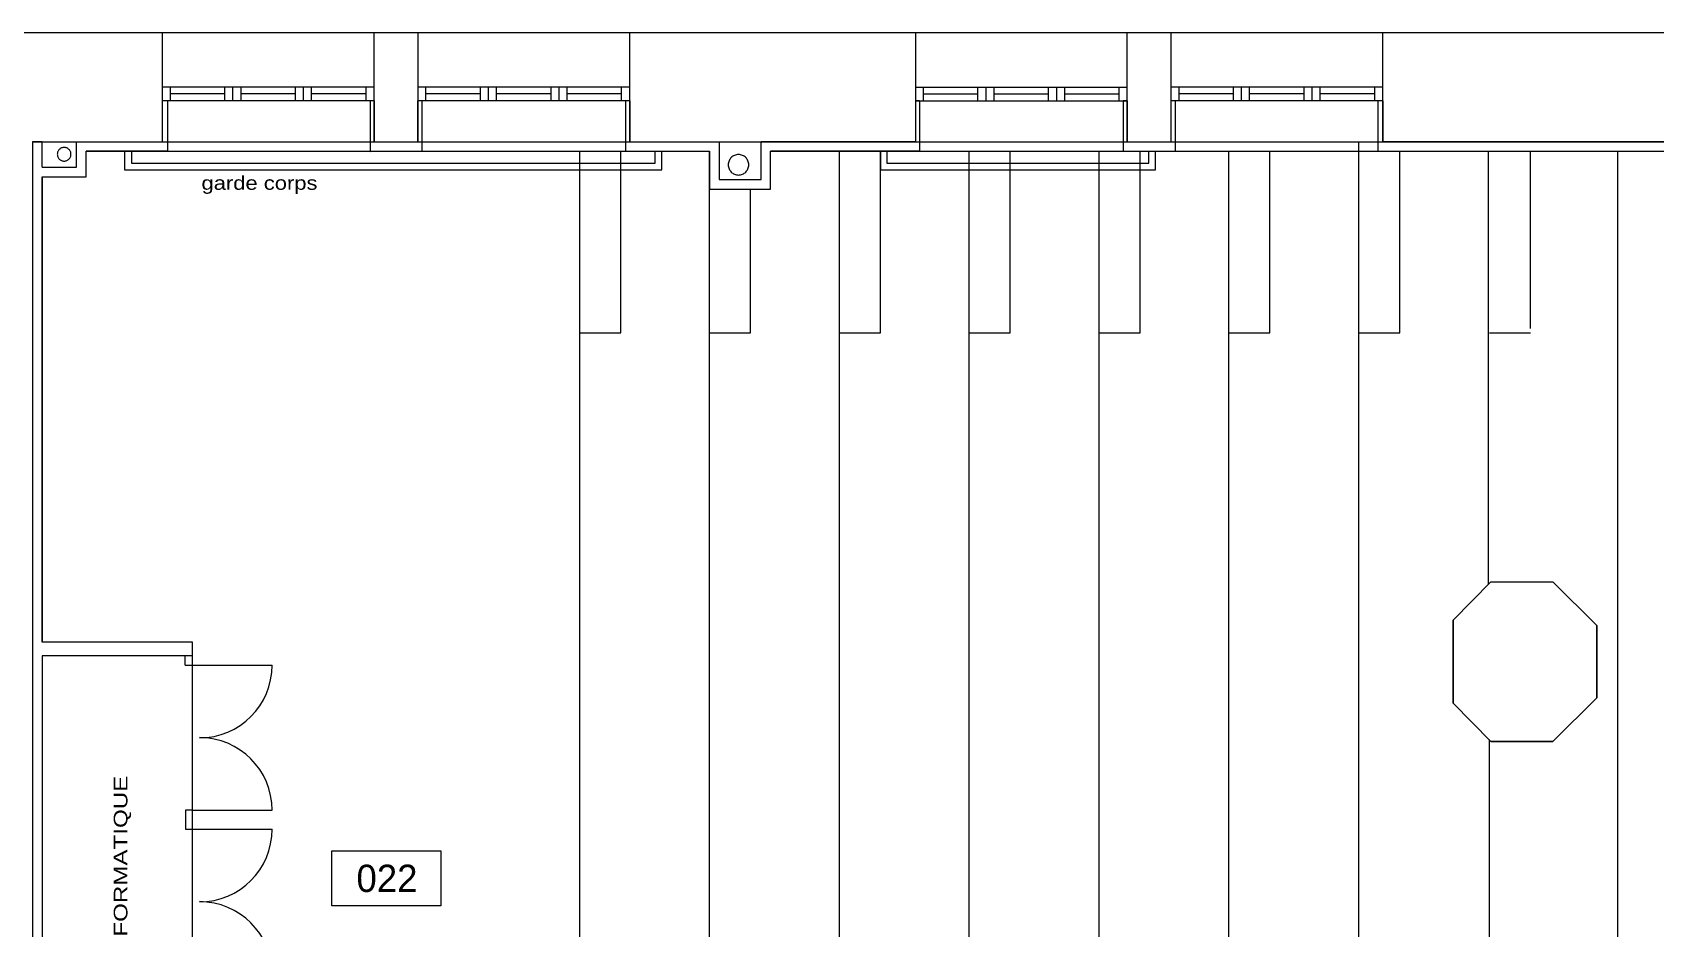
# Model space of a CAD drawing. Extents: x -18.2 to 35.5, y -12.6 to 10.1.
# Drawn here: x 12.49 to 24.36, y 1.49 to 8.05 of the extents above; entities that cross this region are included whole.
import ezdxf

# ---------------------------------------------------------------- set-up
doc = ezdxf.new("R2010")
doc.units = 0
doc.header["$MEASUREMENT"] = 0
doc.linetypes.add('AXES', pattern=[50.8, 31.75, -6.35, 6.35, -6.35])
doc.linetypes.add('TRAIT_PLEIN', pattern=[0])
for name, color, linetype in [('CLOISENT', 2, 'AXES'), ('ESCALIERS', 3, 'TRAIT_PLEIN'), ('MURSENT', 7, 'TRAIT_PLEIN'), ('PORTE', 3, 'TRAIT_PLEIN'), ('SPACES', 140, 'TRAIT_PLEIN'), ('TEXTES', 6, 'TRAIT_PLEIN'), ('VITRE', 1, 'TRAIT_PLEIN')]:
    doc.layers.add(name, color=color, linetype=linetype)

msp = doc.modelspace()

# ---------------------------------------------------------------- linework, layer by layer
at = {"layer": 'CLOISENT'}
for p, q in [((13.478, 7.553), (13.439, 7.553)), ((13.439, 7.553), (13.439, 7.253)), ((13.478, 7.553), (13.478, 7.183)), ((14.989, 7.552), (14.959, 7.552)), ((14.959, 7.552), (14.959, 7.182)), ((14.989, 7.552), (14.989, 7.253)), ((15.339, 7.552), (15.309, 7.552)), ((15.309, 7.253), (15.309, 7.552)), ((15.339, 7.552), (15.339, 7.182)), ((16.859, 7.553), (16.828, 7.553)), ((16.828, 7.553), (16.828, 7.183)), ((16.859, 7.553), (16.859, 7.253)), ((18.979, 7.553), (18.949, 7.553)), ((18.949, 7.553), (18.949, 7.253)), ((18.979, 7.553), (18.979, 7.183)), ((20.499, 7.553), (20.469, 7.553)), ((20.469, 7.553), (20.469, 7.183)), ((20.499, 7.553), (20.499, 7.253)), ((20.849, 7.553), (20.819, 7.553)), ((20.819, 7.553), (20.819, 7.253)), ((20.849, 7.553), (20.849, 7.183)), ((22.369, 7.553), (22.333, 7.553)), ((22.333, 7.553), (22.333, 7.183)), ((22.369, 7.553), (22.369, 7.253)), ((12.559, 7.253), (12.489, 7.253)), ((12.489, 7.253), (12.489, -0.241)), ((12.559, 7.066), (12.559, 7.253)), ((12.811, 7.066), (12.811, 7.253)), ((12.811, 7.253), (13.439, 7.253)), ((14.989, 7.253), (15.309, 7.253)), ((16.859, 7.253), (17.514, 7.253)), ((17.514, 7.253), (17.514, 6.976)), ((17.82, 6.976), (17.82, 7.253)), ((18.949, 7.253), (17.82, 7.253)), ((20.499, 7.253), (20.819, 7.253)), ((24.449, 7.253), (22.369, 7.253)), ((12.881, 6.996), (12.882, 7.183)), ((13.478, 7.183), (12.882, 7.183)), ((13.478, 7.183), (14.959, 7.182)), ((15.339, 7.182), (14.959, 7.182)), ((15.343, 7.183), (16.828, 7.183)), ((16.828, 7.183), (17.443, 7.183)), ((17.443, 7.183), (17.444, 6.906)), ((17.89, 6.906), (17.89, 7.183)), ((18.979, 7.183), (17.89, 7.183)), ((18.979, 7.183), (20.469, 7.183)), ((20.469, 7.183), (20.849, 7.183)), ((20.849, 7.183), (22.333, 7.183)), ((22.333, 7.183), (24.48, 7.183)), ((12.559, 7.066), (12.811, 7.066)), ((12.559, 6.996), (12.881, 6.996)), ((12.559, 6.996), (12.559, 3.588)), ((17.444, 6.906), (17.89, 6.906)), ((17.514, 6.976), (17.82, 6.976)), ((13.659, 3.588), (12.559, 3.588)), ((13.659, 3.42), (13.659, 3.588)), ((13.606, 3.489), (12.559, 3.488)), ((12.559, 3.488), (12.559, -0.141)), ((13.606, 3.42), (13.606, 3.489)), ((13.606, 3.42), (13.659, 3.42)), ((13.659, 2.358), (13.609, 2.358)), ((13.609, 2.358), (13.609, 2.219)), ((13.659, 2.219), (13.659, 2.358)), ((13.609, 2.219), (13.659, 2.219))]:
    msp.add_line(p, q, dxfattribs=at)
for centre, major_axis in [((12.721, 7.161), (-0.0354, 0.0354)), ((17.655, 7.084), (-0.053, 0.053))]:
    msp.add_ellipse(centre, major_axis=major_axis, ratio=1, start_param=-0.785398, end_param=5.497787, dxfattribs=at)
at = {"layer": 'ESCALIERS'}
for p, q in [((13.163, 7.183), (13.163, 7.047)), ((13.213, 7.183), (13.213, 7.097)), ((17.045, 7.097), (17.045, 7.183)), ((17.095, 7.047), (17.095, 7.183)), ((18.693, 7.183), (18.693, 7.047)), ((18.741, 7.183), (18.741, 7.097)), ((20.657, 7.097), (20.657, 7.183)), ((20.707, 7.047), (20.707, 7.183)), ((13.163, 7.047), (17.095, 7.047)), ((13.213, 7.097), (17.045, 7.097)), ((18.693, 7.047), (20.707, 7.047)), ((18.741, 7.097), (20.657, 7.097)), ((13.659, 3.488), (13.559, 3.488))]:
    msp.add_line(p, q, dxfattribs=at)
at = {"layer": 'MURSENT'}
for p, q in [((6.911, 8.053), (31.84, 8.053)), ((13.439, 8.053), (13.439, 7.253)), ((14.989, 7.253), (14.989, 8.053)), ((15.309, 8.053), (15.309, 7.253)), ((16.859, 7.253), (16.859, 8.053)), ((18.949, 8.053), (18.949, 7.253)), ((20.499, 7.253), (20.499, 8.053)), ((20.819, 8.053), (20.819, 7.253)), ((22.369, 7.253), (22.369, 8.053)), ((12.489, 7.253), (13.439, 7.253)), ((13.439, 7.253), (14.989, 7.253)), ((14.989, 7.253), (15.309, 7.253)), ((15.309, 7.253), (16.859, 7.253)), ((16.859, 7.253), (18.949, 7.253)), ((18.949, 7.253), (20.499, 7.253)), ((20.499, 7.253), (20.819, 7.253)), ((20.819, 7.253), (22.369, 7.253)), ((22.193, -10.407), (22.193, 7.253)), ((22.363, 7.253), (24.45, 7.253)), ((22.369, 7.253), (24.449, 7.253)), ((16.493, -10.401), (16.493, 7.183)), ((16.793, 5.853), (16.793, 7.183)), ((17.443, -10.407), (17.443, 7.183)), ((18.393, -10.407), (18.393, 7.183)), ((18.693, 5.853), (18.693, 7.183)), ((19.343, -10.407), (19.343, 7.183)), ((19.643, 5.853), (19.643, 7.183)), ((20.293, -10.407), (20.293, 7.183)), ((20.593, 5.853), (20.593, 7.183)), ((21.243, -10.407), (21.243, 7.183)), ((21.543, 5.853), (21.543, 7.183)), ((22.493, 5.853), (22.493, 7.183)), ((23.143, 4.014), (23.143, 7.183)), ((23.449, 5.886), (23.449, 7.183)), ((24.089, -10.407), (24.089, 7.183)), ((17.743, 5.853), (17.743, 6.906)), ((16.493, 5.853), (16.793, 5.853)), ((17.443, 5.853), (17.743, 5.853)), ((18.393, 5.853), (18.693, 5.853)), ((19.343, 5.853), (19.643, 5.853)), ((20.293, 5.853), (20.593, 5.853)), ((21.243, 5.853), (21.543, 5.853)), ((22.193, 5.853), (22.493, 5.853)), ((23.149, 5.853), (23.449, 5.853)), ((22.884, 3.749), (23.16, 4.031)), ((22.884, 3.749), (23.16, 4.031)), ((23.16, 4.031), (23.614, 4.031)), ((23.16, 4.031), (23.614, 4.031)), ((23.614, 4.031), (23.934, 3.711)), ((23.614, 4.031), (23.934, 3.711)), ((22.884, 3.749), (22.884, 3.143)), ((22.884, 3.143), (22.884, 3.749)), ((23.934, 3.181), (23.934, 3.711)), ((23.934, 3.711), (23.934, 3.181)), ((22.884, 3.143), (23.16, 2.861)), ((23.16, 2.861), (22.884, 3.143)), ((23.614, 2.861), (23.934, 3.181)), ((23.934, 3.181), (23.614, 2.861)), ((23.149, -6.118), (23.149, 2.876)), ((23.16, 2.861), (23.614, 2.861)), ((23.614, 2.861), (23.16, 2.861))]:
    msp.add_line(p, q, dxfattribs=at)
at = {"layer": 'PORTE'}
for p, q in [((13.659, 3.42), (14.243, 3.42)), ((13.659, 2.358), (14.243, 2.358)), ((13.659, 2.219), (14.243, 2.219))]:
    msp.add_line(p, q, dxfattribs=at)
for centre, major_axis in [((13.711, 3.42), (0.376, 0.376)), ((13.711, 2.358), (-0.376, 0.376)), ((13.711, 2.219), (0.376, 0.376)), ((13.711, 1.157), (-0.376, 0.376))]:
    msp.add_ellipse(centre, major_axis=major_axis, ratio=1, start_param=3.926991, end_param=5.497787, dxfattribs=at)
at = {"layer": 'SPACES'}
for points in [[(12.559, 6.996), (12.881, 6.996), (12.882, 7.183), (17.443, 7.183), (17.443, 6.906), (17.89, 6.906), (17.89, 7.183), (28.533, 7.183)], [(28.473, -10.407), (18.202, -10.407), (18.202, -10.108), (17.849, -10.108), (17.849, -10.407), (12.553, -10.407), (12.553, -4.205), (13.659, -4.205), (13.659, -4.185), (14.709, -4.185), (14.709, -4.205), (16.49, -4.205), (16.49, 0.891), (14.709, 0.891), (14.709, -0.161), (13.66, -0.161), (13.659, 3.588), (12.559, 3.588), (12.559, 6.996)]]:
    msp.add_lwpolyline(points, dxfattribs=at)
at = {"layer": 'TEXTES'}
msp.add_lwpolyline([(14.679, 2.06), (15.478, 2.06), (15.478, 1.658), (14.679, 1.658)], close=True, dxfattribs=at)
at = {"layer": 'VITRE'}
for p, q in [((14.99, 7.653), (13.439, 7.653)), ((13.498, 7.553), (13.498, 7.653)), ((13.897, 7.603), (13.498, 7.603)), ((13.897, 7.553), (13.897, 7.653)), ((13.956, 7.553), (13.956, 7.653)), ((14.015, 7.553), (14.015, 7.653)), ((14.414, 7.603), (14.015, 7.603)), ((14.414, 7.553), (14.414, 7.653)), ((14.473, 7.553), (14.473, 7.653)), ((14.532, 7.553), (14.532, 7.653)), ((14.93, 7.603), (14.532, 7.603)), ((14.93, 7.553), (14.93, 7.653)), ((16.86, 7.653), (15.309, 7.653)), ((15.368, 7.553), (15.368, 7.653)), ((15.767, 7.603), (15.368, 7.603)), ((15.767, 7.553), (15.767, 7.653)), ((15.826, 7.553), (15.826, 7.653)), ((15.885, 7.553), (15.885, 7.653)), ((16.284, 7.603), (15.885, 7.603)), ((16.284, 7.553), (16.284, 7.653)), ((16.343, 7.553), (16.343, 7.653)), ((16.402, 7.553), (16.402, 7.653)), ((16.8, 7.603), (16.402, 7.603)), ((16.8, 7.553), (16.8, 7.653)), ((18.949, 7.653), (20.5, 7.653)), ((19.008, 7.553), (19.008, 7.653)), ((19.008, 7.603), (19.407, 7.603)), ((19.407, 7.553), (19.407, 7.653)), ((19.466, 7.553), (19.466, 7.653)), ((19.525, 7.553), (19.525, 7.653)), ((19.525, 7.603), (19.924, 7.603)), ((19.924, 7.553), (19.924, 7.653)), ((19.983, 7.553), (19.983, 7.653)), ((20.042, 7.553), (20.042, 7.653)), ((20.042, 7.603), (20.44, 7.603)), ((20.44, 7.553), (20.44, 7.653)), ((22.37, 7.653), (20.819, 7.653)), ((20.878, 7.553), (20.878, 7.653)), ((21.277, 7.603), (20.878, 7.603)), ((21.277, 7.553), (21.277, 7.653)), ((21.336, 7.553), (21.336, 7.653)), ((21.395, 7.553), (21.395, 7.653)), ((21.794, 7.603), (21.395, 7.603)), ((21.794, 7.553), (21.794, 7.653)), ((21.853, 7.553), (21.853, 7.653)), ((21.912, 7.553), (21.912, 7.653)), ((22.31, 7.603), (21.912, 7.603)), ((22.31, 7.553), (22.31, 7.653)), ((14.989, 7.553), (13.439, 7.553)), ((16.859, 7.553), (15.309, 7.553)), ((18.949, 7.553), (20.499, 7.553)), ((22.369, 7.553), (20.819, 7.553))]:
    msp.add_line(p, q, dxfattribs=at)

# ---------------------------------------------------------------- texts
at = {"layer": 'TEXTES', "width": 1.201818}
msp.add_text('garde corps', height=0.1, dxfattribs=at).set_placement((13.726, 6.901))
at = {"layer": 'TEXTES', "width": 1.322}
msp.add_text('ELEC/CF/INFORMATIQUE', height=0.1, rotation=90, dxfattribs=at).set_placement((13.184, 0.46))
at = {"layer": 'TEXTES', "insert": (15.083, 1.858), "char_height": 0.2, "width": 0.775, "attachment_point": 5}
msp.add_mtext('022', dxfattribs=at)

doc.saveas('drawing.dxf')
